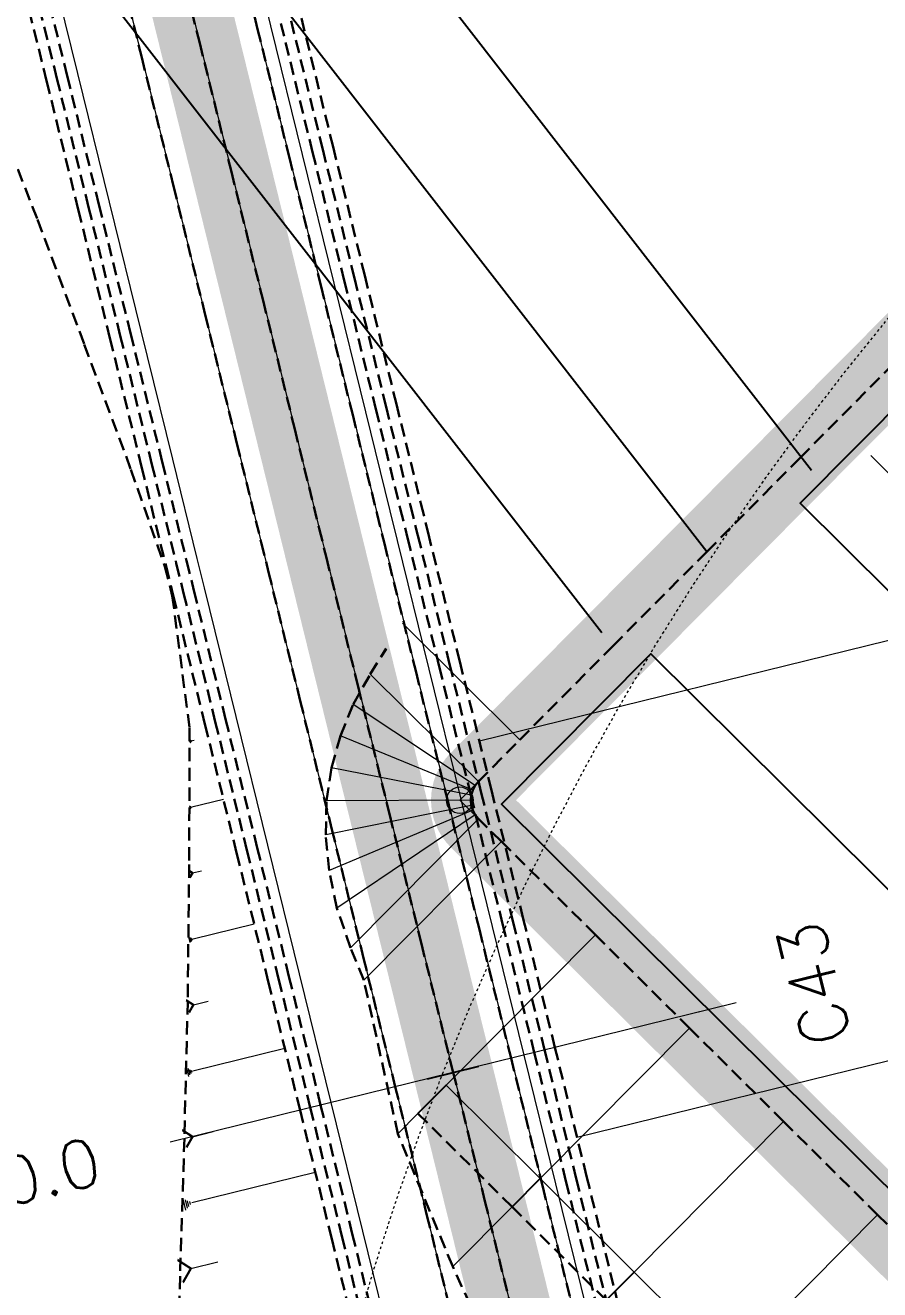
# Model space of a CAD drawing. Header units: metres. Extents: x 544752 to 548977, y 1840603 to 1844608.
# Drawn here: x 545441.29 to 545473.52, y 1843766.61 to 1843814.33 of the extents above; entities that cross this region are included whole.
import ezdxf

# ---------------------------------------------------------------- set-up
doc = ezdxf.new("R2010")
doc.units = ezdxf.units.M
doc.header["$MEASUREMENT"] = 0
for name, pattern in [('ACAD_ISO02W100', [15, 12, -3]), ('Anordnung Grundriss$0$GESTRICHELT', [0.75, 0.5, -0.25]), ('HIDDEN', [0.375, 0.25, -0.125])]:
    doc.linetypes.add(name, pattern=pattern)
doc.layers.add('C-ROAD', color=7, linetype='Continuous')
for name, color, linetype, lineweight in [('C-ROAD-CORR', 5, 'Continuous', 0), ('C-ROAD-LINK', 150, 'Continuous', 0), ('C-ROAD-SAMP', 150, 'HIDDEN', 0), ('C-ROAD-SAMP-TEXT', 11, 'Continuous', 0), ('C-ROAD-STAN', 11, 'Continuous', 0), ('C-TOPO-FEAT', 94, 'Continuous', 5), ('Line5', 5, 'Continuous', 13), ('Đường', 5, 'ACAD_ISO02W100', 5)]:
    doc.layers.add(name, color=color, linetype=linetype, lineweight=lineweight)

# ---------------------------------------------------------------- blocks, each defined once
blk = doc.blocks.new('TB')
at = {"layer": 'Defpoints', "color": 5, "linetype": 'Anordnung Grundriss$0$GESTRICHELT', "lineweight": 5, "ltscale": 0.2}
blk.add_circle((-0.4049538253086098, -1.769394799566726e-07), 105.7280000291212, dxfattribs=at)
blk = doc.blocks.new('FREFEWRFERWF')
at = {"layer": 'Line5', "color": 5}
blk.add_line((-12.75507202500012, -0.8150196010246873), (-14.43560326413717, 70.20613535726443), dxfattribs=at)
blk = doc.blocks.new('RFEWF34RF')
blk.add_lwpolyline([(467558.3739784134, 1441381.465170017), (467628.3739784134, 1441381.465170017), (467628.3739784134, 1441366.465170017), (467558.3739784134, 1441366.465170017)], close=True)
at = {"xscale": 0.9, "yscale": 0.9714285714285716, "zscale": 0.9714285714285716, "rotation": 268.6444939923905}
blk.add_blockref('FREFEWRFERWF', (467559.2717663317, 1441366.934817435), dxfattribs=at)
blk = doc.blocks.new('GFERFERF')
blk.add_lwpolyline([(467513.3739784134, 1441358.465170017), (467628.3739784134, 1441358.465170017), (467628.3739784134, 1441366.465170017), (467513.3739784134, 1441366.465170017)], close=True)
blk = doc.blocks.new('fcwdăed')
at = {"xscale": -1, "rotation": 19.89216182940478}
for name, p in [('GFERFERF', (1396356.812540187, 242240.5363757809, -3.31594075425429)), ('RFEWF34RF', (1396367.360318515, 242211.3860006156, -3.31594075425429))]:
    blk.add_blockref(name, p, dxfattribs=at)
blk = doc.blocks.new('STA')
blk.add_circle((0, 0), 0.03600344113496039)
blk = doc.blocks.new('PI')
h = blk.add_hatch(color=256)
h.dxf.hatch_style = 1
h.paths.add_polyline_path([(0.01097384885793593, 0, 1), (-0.01097384885793593, 0, 1)])
at = {"xscale": 0.3048, "yscale": 0.3048, "zscale": 0.3048}
blk.add_blockref('STA', (0, 0), dxfattribs=at)

msp = doc.modelspace()

# ---------------------------------------------------------------- linework, layer by layer
at = {"elevation": 711.18543491267}
for points in [[(545470.9413116154, 1843797.530621188), (545449.8413483661, 1843824.715264773)], [(545466.9914790943, 1843794.464871189), (545445.891515845, 1843821.649514774)], [(545463.0416465731, 1843791.39912119), (545441.9416833238, 1843818.583764776)]]:
    msp.add_lwpolyline(points, dxfattribs=at)
at = {"layer": 'C-ROAD', "color": 3, "linetype": 'Continuous', "lineweight": 13}
for p, q in [((545457.6780986057, 1843785.086717424), (545458.3827507619, 1843785.796270339)), ((545458.3876515204, 1843784.382065268), (545457.6780986057, 1843785.086717424))]:
    msp.add_line(p, q, dxfattribs=at)
at = {"layer": 'C-ROAD', "color": 1, "linetype": 'ACAD_ISO02W100', "lineweight": 60, "ltscale": 0.1, "const_width": 3, "flags": 128}
msp.add_lwpolyline([(545458.3827507619, 1843785.796270339), (545480.226972798, 1843807.792415925)], dxfattribs=at)
at = {"layer": 'C-ROAD', "color": 1, "linetype": 'ACAD_ISO02W100', "lineweight": -3, "ltscale": 0.1, "const_width": 3, "flags": 128}
msp.add_lwpolyline([(545458.3876515204, 1843784.382065268, -0.4142135622044069), (545458.382750762, 1843785.796270339)], format="xyb", dxfattribs=at)
at = {"layer": 'C-ROAD-CORR', "color": 160, "linetype": 'Continuous'}
for p, q in [((545459.9449575323, 1843787.369342042, 711.1854349126721), (545455.5122705678, 1843791.771413209, 717.4325898077954)), ((545459.9449575323, 1843787.369342042, 711.1854349126721), (545455.5122705678, 1843791.771413209, 717.4325898077954)), ((545459.9449575323, 1843787.369342042, 711.1854349126721), (545455.5122705678, 1843791.771413209, 717.4325898077954)), ((545459.9449575323, 1843787.369342042, 711.1854349126721), (545455.5122705678, 1843791.771413209, 717.4325898077954)), ((545477.2301099498, 1843791.946244133, 731.4502438756114), (545458.4187366074, 1843787.316396564, 712.0774987026796)), ((545458.3827507616, 1843785.796270339, 711.1854349126733), (545454.3008993666, 1843789.849929093, 716.9381438492159)), ((545458.3827507616, 1843785.796270339, 711.1854349126733), (545454.3008993666, 1843789.849929093, 716.9381438492159)), ((545458.3827507616, 1843785.796270339, 711.1854349126733), (545454.3008993666, 1843789.849929093, 716.9381438492159)), ((545458.3827507616, 1843785.796270339, 711.1854349126733), (545454.3008993666, 1843789.849929093, 716.9381438492159)), ((545458.2589138058, 1843785.644303738, 711.1860113542673), (545453.6553039443, 1843788.697315015, 716.7099684156245)), ((545458.2589138058, 1843785.644303738, 711.1860113542673), (545453.6553039443, 1843788.697315015, 716.7099684156245)), ((545458.2589138058, 1843785.644303738, 711.1860113542673), (545453.6553039443, 1843788.697315015, 716.7099684156245)), ((545458.2589138058, 1843785.644303738, 711.1860113542673), (545453.6553039443, 1843788.697315015, 716.7099684156245)), ((545447.5332953271, 1843787.322558876, 712.9528571751489), (545447.6585396652, 1843787.353383962, 712.8238752766729)), ((545458.1671035555, 1843785.471097742, 711.1877185267061), (545453.1724743305, 1843787.519692045, 716.5861497538967)), ((545458.1671035555, 1843785.471097742, 711.1877185267061), (545453.1724743305, 1843787.519692045, 716.5861497538967)), ((545458.1671035555, 1843785.471097742, 711.1877185267061), (545453.1724743305, 1843787.519692045, 716.5861497538967)), ((545458.1671035555, 1843785.471097742, 711.1877185267061), (545453.1724743305, 1843787.519692045, 716.5861497538967)), ((545458.110848227, 1843785.283308559, 711.1904908243163), (545452.8407688539, 1843786.31262018, 716.5601480769928)), ((545458.110848227, 1843785.283308559, 711.1904908243163), (545452.8407688539, 1843786.31262018, 716.5601480769928)), ((545458.110848227, 1843785.283308559, 711.1904908243163), (545452.8407688539, 1843786.31262018, 716.5601480769928)), ((545458.110848227, 1843785.283308559, 711.1904908243163), (545452.8407688539, 1843786.31262018, 716.5601480769928)), ((545447.480666582, 1843784.869462332, 713.3234010068625), (545447.5075285297, 1843784.760320482, 713.3234010068625)), ((545447.5022146337, 1843784.860296592, 713.3046678606817), (545447.5223610945, 1843784.778440205, 713.3046678606817)), ((545447.5237626854, 1843784.851130852, 713.2859347145009), (545447.5371936593, 1843784.796559927, 713.2859347145009)), ((545447.5453107371, 1843784.841965112, 713.26720156832), (545447.5520262241, 1843784.81467965, 713.26720156832)), ((545447.5668587888, 1843784.832799372, 713.2484684221392), (545448.7621562803, 1843785.126985505, 712.0175006833433)), ((545458.1122003434, 1843784.893130258, 711.198767805696), (545452.621964409, 1843783.781262255, 716.8004587175448)), ((545458.1122003434, 1843784.893130258, 711.198767805696), (545452.621964409, 1843783.781262255, 716.8004587175448)), ((545458.1122003434, 1843784.893130258, 711.198767805696), (545452.621964409, 1843783.781262255, 716.8004587175448)), ((545458.1122003434, 1843784.893130258, 711.198767805696), (545452.621964409, 1843783.781262255, 716.8004587175448)), ((545458.092309681, 1843785.088152823, 711.1942217092558), (545452.6561132035, 1843785.06931433, 716.6304508279383)), ((545458.092309681, 1843785.088152823, 711.1942217092558), (545452.6561132035, 1843785.06931433, 716.6304508279383)), ((545458.092309681, 1843785.088152823, 711.1942217092558), (545452.6561132035, 1843785.06931433, 716.6304508279383)), ((545458.092309681, 1843785.088152823, 711.1942217092558), (545452.6561132035, 1843785.06931433, 716.6304508279383)), ((545458.1697558273, 1843784.705735473, 711.2039544097142), (545452.7466253678, 1843782.43735202, 717.0823817055033)), ((545458.1697558273, 1843784.705735473, 711.2039544097142), (545452.7466253678, 1843782.43735202, 717.0823817055033)), ((545458.1697558273, 1843784.705735473, 711.2039544097142), (545452.7466253678, 1843782.43735202, 717.0823817055033)), ((545458.1697558273, 1843784.705735473, 711.2039544097142), (545452.7466253678, 1843782.43735202, 717.0823817055033)), ((545458.2627643077, 1843784.533169944, 711.2095822030258), (545453.0419274363, 1843781.018487863, 717.5032399447183)), ((545458.2627643077, 1843784.533169944, 711.2095822030258), (545453.0419274363, 1843781.018487863, 717.5032399447183)), ((545458.2627643077, 1843784.533169944, 711.2095822030258), (545453.0419274363, 1843781.018487863, 717.5032399447183)), ((545458.2627643077, 1843784.533169944, 711.2095822030258), (545453.0419274363, 1843781.018487863, 717.5032399447183)), ((545458.3876515209, 1843784.382065268, 711.2154349126923), (545453.5572147319, 1843779.518033457, 718.0705005596726)), ((545458.3876515209, 1843784.382065268, 711.2154349126923), (545453.5572147319, 1843779.518033457, 718.0705005596726)), ((545458.3876515209, 1843784.382065268, 711.2154349126923), (545453.5572147319, 1843779.518033457, 718.0705005596726)), ((545458.3876515209, 1843784.382065268, 711.2154349126923), (545453.5572147319, 1843779.518033457, 718.0705005596726)), ((545459.2477812789, 1843783.527876276, 711.2518013234401), (545454.0566626564, 1843778.30065414, 718.6187249564903)), ((545459.2477812789, 1843783.527876276, 711.2518013234401), (545454.0566626564, 1843778.30065414, 718.6187249564903)), ((545459.2477812789, 1843783.527876276, 711.2518013234401), (545454.0566626564, 1843778.30065414, 718.6187249564903)), ((545459.2477812789, 1843783.527876276, 711.2518013234401), (545454.0566626564, 1843778.30065414, 718.6187249564903)), ((545447.5980418706, 1843782.343099091, 713.5464458210662), (545447.9344493352, 1843782.425895559, 713.1999992344126)), ((545447.6145944988, 1843779.853762808, 713.8589662242605), (545449.9203301101, 1843780.421249521, 711.4844225042206)), ((545447.448329245, 1843779.924485865, 714.003511603368), (545447.5001460938, 1843779.713950621, 714.003511603368)), ((545447.4898955585, 1843779.906805101, 713.9673752585911), (545447.528758195, 1843779.748903668, 713.9673752585911)), ((545447.5314618718, 1843779.889124337, 713.9312389138142), (545447.5573702963, 1843779.783856715, 713.9312389138142)), ((545447.5730281853, 1843779.871443573, 713.8951025690374), (545447.5859823975, 1843779.818809761, 713.8951025690374)), ((545462.7955458525, 1843780.004615495, 711.40180132344), (545457.1583286029, 1843774.328192177, 719.40180132344)), ((545462.7955458525, 1843780.004615495, 711.40180132344), (545457.1583286029, 1843774.328192177, 719.40180132344)), ((545462.7955458525, 1843780.004615495, 711.40180132344), (545457.1583286029, 1843774.328192177, 719.40180132344)), ((545447.6287271191, 1843777.364514032, 714.173888562385), (545448.1824547163, 1843777.500797243, 713.6036365429181)), ((545466.343310426, 1843776.481354714, 711.5518013234401), (545460.7060931764, 1843770.804931397, 719.5518013234401)), ((545466.343310426, 1843776.481354714, 711.5518013234401), (545460.7060931764, 1843770.804931397, 719.5518013234401)), ((545466.343310426, 1843776.481354714, 711.5518013234401), (545460.7060931764, 1843770.804931397, 719.5518013234401)), ((545447.6129290243, 1843774.876347526, 714.5185180898028), (545451.0753061472, 1843775.728506377, 710.9528161883474)), ((545447.3632590235, 1843774.982547859, 714.7355727301464), (545447.4410691033, 1843774.666400418, 714.7355727301464)), ((545447.4256765237, 1843774.955997776, 714.6813090700605), (545447.4840340836, 1843774.718887195, 714.6813090700605)), ((545447.4880940239, 1843774.929447693, 714.6270454099746), (545447.5269990638, 1843774.771373972, 714.6270454099746)), ((545447.5505115241, 1843774.902897609, 714.5727817498887), (545447.569964044, 1843774.823860749, 714.5727817498887)), ((545457.1583286029, 1843774.328192177, 719.40180132344), (545456.1013503687, 1843773.263862805, 719.43180132344)), ((545457.1583286029, 1843774.328192177, 719.40180132344), (545456.1013503687, 1843773.263862805, 719.43180132344)), ((545456.1013503687, 1843773.263862805, 719.43180132344), (545455.3424233785, 1843772.499657583, 720.5088249065501)), ((545456.1013503687, 1843773.263862805, 719.43180132344), (545455.3424233785, 1843772.499657583, 720.5088249065501)), ((545456.1013503687, 1843773.263862805, 719.43180132344), (545455.3424233785, 1843772.499657583, 720.5088249065501)), ((545456.1013503687, 1843773.263862805, 719.43180132344), (545455.3424233785, 1843772.499657583, 720.5088249065501)), ((545469.8910749996, 1843772.958093933, 711.7018013234402), (545464.25385775, 1843767.281670616, 719.7018013234402)), ((545469.8910749996, 1843772.958093933, 711.7018013234402), (545464.25385775, 1843767.281670616, 719.7018013234402)), ((545469.8910749996, 1843772.958093933, 711.7018013234402), (545464.25385775, 1843767.281670616, 719.7018013234402)), ((545447.5970980672, 1843772.388182569, 714.8631801865505), (545448.3793806387, 1843772.580717638, 714.0575526208863)), ((545447.5655490989, 1843769.900758729, 715.223420075151), (545452.2272473394, 1843771.048094007, 710.422606734964)), ((545460.7060931764, 1843770.804931397, 719.5518013234401), (545459.6491149422, 1843769.740602025, 719.5818013234401)), ((545460.7060931764, 1843770.804931397, 719.5518013234401), (545459.6491149422, 1843769.740602025, 719.5818013234401)), ((545447.2293967499, 1843770.043745438, 715.5156595392738), (545447.3341592004, 1843769.618088752, 715.5156595392738)), ((545447.3134348372, 1843770.007998761, 715.4425996732431), (545447.392006675, 1843769.688756246, 715.4425996732431)), ((545447.3974729243, 1843769.972252083, 715.3695398072124), (545447.4498541497, 1843769.75942374, 715.3695398072124)), ((545447.4815110116, 1843769.936505406, 715.2964799411817), (545447.5077016243, 1843769.830091235, 715.2964799411817)), ((545459.6491149422, 1843769.740602025, 719.5818013234401), (545457.4110312469, 1843767.486952766, 722.7579552251502)), ((545459.6491149422, 1843769.740602025, 719.5818013234401), (545457.4110312469, 1843767.486952766, 722.7579552251502)), ((545459.6491149422, 1843769.740602025, 719.5818013234401), (545457.4110312469, 1843767.486952766, 722.7579552251502)), ((545459.6491149422, 1843769.740602025, 719.5818013234401), (545457.4110312469, 1843767.486952766, 722.7579552251502)), ((545473.4388395732, 1843769.434833152, 711.8518013234403), (545467.8016223236, 1843763.758409835, 719.8518013234403)), ((545473.4388395732, 1843769.434833152, 711.8518013234403), (545467.8016223236, 1843763.758409835, 719.8518013234403)), ((545473.4388395732, 1843769.434833152, 711.8518013234403), (545467.8016223236, 1843763.758409835, 719.8518013234403)), ((545447.5340001307, 1843767.413334888, 715.5836599637485), (545448.5504958227, 1843767.663514395, 714.5368298545457)), ((545464.25385775, 1843767.281670616, 719.7018013234402), (545463.1968795158, 1843766.217341244, 719.7318013234402)), ((545464.25385775, 1843767.281670616, 719.7018013234402), (545463.1968795158, 1843766.217341244, 719.7318013234402))]:
    msp.add_line(p, q, dxfattribs=at)
at = {"layer": 'C-ROAD-CORR', "color": 5, "linetype": 'Anordnung Grundriss$0$GESTRICHELT', "lineweight": 30, "extrusion": (-0.6866166635098875, -0.1689898140354048, -0.7071067812875431), "const_width": 0.1, "elevation": -686598.7759910441}
msp.add_lwpolyline([(-1660003.857501193, -685590.4366464367), (-1660003.911456679, -685590.5085870841), (-1660003.965412165, -685590.4366464368)], dxfattribs=at)
at = {"layer": 'C-ROAD-CORR', "color": 5, "linetype": 'Anordnung Grundriss$0$GESTRICHELT', "lineweight": 30, "extrusion": (-0.6866166635189374, -0.168989814319011, -0.7071067812109773), "const_width": 0.1, "elevation": -686598.3992274635}
msp.add_lwpolyline([(-1659998.91551522, -685589.0989805568), (-1659999.060440159, -685589.2922138086), (-1659999.205365097, -685589.0989805568)], dxfattribs=at)
at = {"layer": 'C-ROAD-CORR', "color": 5, "linetype": 'Anordnung Grundriss$0$GESTRICHELT', "lineweight": 30, "extrusion": (-0.6866166634292591, -0.168989814579567, -0.7071067812357871), "const_width": 0.1, "elevation": -686598.0230668294}
msp.add_lwpolyline([(-1659993.979864743, -685587.7107008278), (-1659994.218411585, -685588.0287632834), (-1659994.456958427, -685587.7107008282)], dxfattribs=at)
at = {"layer": 'C-ROAD-CORR', "color": 5, "linetype": 'Anordnung Grundriss$0$GESTRICHELT', "lineweight": 30, "extrusion": (-0.686616663493417, -0.1689898145321214, -0.7071067811848272), "const_width": 0.1, "elevation": -686597.6477507247}
msp.add_lwpolyline([(-1659989.056915758, -685586.2291977467), (-1659989.393924493, -685586.6785427254), (-1659989.730933226, -685586.2291977463)], dxfattribs=at)
at = {"layer": 'C-ROAD-CORR', "color": 5, "linetype": 'Anordnung Grundriss$0$GESTRICHELT', "lineweight": 30, "extrusion": (-0.6866166635126661, -0.1689898144528043, -0.7071067811850916), "const_width": 0.1, "elevation": -686597.2730484369}
msp.add_lwpolyline([(-1659984.140518435, -685584.7010511233), (-1659984.578426601, -685585.2849286784), (-1659985.016334767, -685584.7010511233)], dxfattribs=at)
at = {"layer": 'C-ROAD-CORR', "color": 5, "linetype": 'Anordnung Grundriss$0$GESTRICHELT', "lineweight": 30}
msp.add_polyline3d([(545448.8585503837, 1843819.046721004, 714.8995509238056), (545450.0534888211, 1843814.191608016, 714.664220634833), (545451.2484272586, 1843809.336495027, 714.355208394289), (545452.443365696, 1843804.481382039, 713.9725142021736), (545453.6383041334, 1843799.62626905, 713.5161380584867), (545454.5591815679, 1843795.884683833, 713.1141612392548), (545454.8332425709, 1843794.771156062, 712.9880178774408), (545456.0281810084, 1843789.916043074, 712.4380178774447), (545457.2231194458, 1843785.060930085, 711.8880178774486), (545458.4180578833, 1843780.205817097, 711.3380178774527), (545459.6129963207, 1843775.350704108, 710.7880178774566), (545460.8079347581, 1843770.49559112, 710.2380178774605), (545462.0028731956, 1843765.640478131, 709.6880178774644)], dxfattribs=at)
at = {"layer": 'C-ROAD-CORR', "color": 160, "linetype": 'Anordnung Grundriss$0$GESTRICHELT', "lineweight": 30}
msp.add_polyline3d([(545448.8585503837, 1843819.046721004, 714.7495509238056), (545450.0534888211, 1843814.191608016, 714.514220634833), (545451.2484272586, 1843809.336495027, 714.205208394289), (545452.443365696, 1843804.481382039, 713.8225142021736), (545453.6383041334, 1843799.62626905, 713.3661380584867), (545454.5591815679, 1843795.884683833, 712.9641612392548), (545454.8332425709, 1843794.771156062, 712.8380178774408), (545456.0281810084, 1843789.916043074, 712.2880178774448), (545457.2231194458, 1843785.060930085, 711.7380178774487), (545458.4180578833, 1843780.205817097, 711.1880178774527), (545459.6129963207, 1843775.350704108, 710.6380178774566), (545460.8079347581, 1843770.49559112, 710.0880178774605), (545462.0028731956, 1843765.640478131, 709.5380178774644)], dxfattribs=at)
at = {"layer": 'C-ROAD-CORR', "color": 150, "linetype": 'Anordnung Grundriss$0$GESTRICHELT', "lineweight": 30}
msp.add_polyline3d([(545446.673749539, 1843818.508998708, 714.9670509238056), (545447.8686879764, 1843813.653885719, 714.731720634833), (545449.0636264138, 1843808.798772731, 714.422708394289), (545450.2585648512, 1843803.943659742, 714.0400142021736), (545451.4535032887, 1843799.088546754, 713.5836380584867), (545452.3743807231, 1843795.346961537, 713.1816612392548), (545452.6484417261, 1843794.233433765, 713.0555178774408), (545453.8433801637, 1843789.378320777, 712.5055178774447), (545455.0383186011, 1843784.523207788, 711.9555178774486), (545456.2332570385, 1843779.6680948, 711.4055178774527), (545457.428195476, 1843774.812981811, 710.8555178774566), (545458.6231339134, 1843769.957868823, 710.3055178774605), (545459.8180723508, 1843765.102755835, 709.7555178774644)], dxfattribs=at)
msp.add_polyline3d([(545446.673749539, 1843818.508998708, 714.9670509238056), (545447.8686879764, 1843813.653885719, 714.731720634833), (545449.0636264138, 1843808.798772731, 714.422708394289), (545450.2585648512, 1843803.943659742, 714.0400142021736), (545451.4535032887, 1843799.088546754, 713.5836380584867), (545452.3743807231, 1843795.346961537, 713.1816612392548), (545452.6484417261, 1843794.233433765, 713.0555178774408), (545453.8433801637, 1843789.378320777, 712.5055178774447), (545455.0383186011, 1843784.523207788, 711.9555178774486), (545456.2332570385, 1843779.6680948, 711.4055178774527), (545457.428195476, 1843774.812981811, 710.8555178774566), (545458.6231339134, 1843769.957868823, 710.3055178774605), (545459.8180723508, 1843765.102755835, 709.7555178774644)], dxfattribs=at)
at = {"layer": 'C-ROAD-CORR', "color": 92, "linetype": 'Anordnung Grundriss$0$GESTRICHELT', "lineweight": 30}
for points in [[(545450.9274091591, 1843814.406696935, 714.244220634833), (545452.1223475966, 1843809.551583946, 713.935208394289), (545453.317286034, 1843804.696470958, 713.5525142021736), (545454.5122244714, 1843799.841357969, 713.0961380584868), (545455.4331019059, 1843796.099772752, 712.6941612392549), (545455.7071629089, 1843794.986244981, 712.5680178774409), (545456.9021013464, 1843790.131131992, 712.0180178774448), (545458.0970397838, 1843785.276019004, 711.4680178774487), (545459.2919782213, 1843780.420906015, 710.9180178774527), (545460.4869166587, 1843775.565793027, 710.3680178774566), (545461.6818550961, 1843770.710680038, 709.8180178774605), (545462.8767935336, 1843765.85556705, 709.2680178774644)], [(545451.3158181981, 1843814.50229201, 714.244220634833), (545452.5107566356, 1843809.647179021, 713.935208394289), (545453.705695073, 1843804.792066033, 713.5525142021736), (545454.9006335104, 1843799.936953044, 713.0961380584868), (545455.8215109449, 1843796.195367827, 712.6941612392549), (545456.0955719479, 1843795.081840056, 712.5680178774409), (545457.2905103854, 1843790.226727067, 712.0180178774448), (545458.4854488228, 1843785.371614079, 711.4680178774487), (545459.6803872603, 1843780.51650109, 710.9180178774527), (545460.8753256977, 1843775.661388102, 710.3680178774566), (545462.0702641351, 1843770.806275113, 709.8180178774605), (545463.2652025726, 1843765.951162125, 709.2680178774644)]]:
    msp.add_polyline3d(points, dxfattribs=at)
at = {"layer": 'C-ROAD-CORR', "color": 1, "linetype": 'Anordnung Grundriss$0$GESTRICHELT', "lineweight": 30}
for points in [[(545451.7042272373, 1843814.597887085, 714.644220634833), (545452.8991656747, 1843809.742774096, 714.335208394289), (545454.0941041121, 1843804.887661108, 713.9525142021736), (545455.2890425496, 1843800.032548119, 713.4961380584867), (545456.209919984, 1843796.290962902, 713.0941612392548), (545456.483980987, 1843795.177435131, 712.9680178774408), (545457.6789194245, 1843790.322322143, 712.4180178774448), (545458.873857862, 1843785.467209154, 711.8680178774487), (545460.0687962994, 1843780.612096166, 711.3180178774527), (545461.2637347368, 1843775.756983177, 710.7680178774566), (545462.4586731743, 1843770.901870189, 710.2180178774605), (545463.6536116117, 1843766.0467572, 709.6680178774644)], [(545459.6298685578, 1843762.625522217, 724.7938889459101), (545457.4110312469, 1843767.486952766, 722.7579552251502), (545455.3424233785, 1843772.499657583, 720.5088249065501), (545454.0566626564, 1843778.30065414, 718.6187249564903), (545453.5572147319, 1843779.518033457, 718.0705005596726), (545453.0419274363, 1843781.018487863, 717.5032399447183), (545452.7466253678, 1843782.43735202, 717.0823817055033), (545452.621964409, 1843783.781262255, 716.8004587175448), (545452.6561132035, 1843785.06931433, 716.6304508279383), (545452.8407688539, 1843786.31262018, 716.5601480769928), (545453.1724743305, 1843787.519692045, 716.5861497538967), (545453.6553039443, 1843788.697315015, 716.7099684156245), (545454.3008993666, 1843789.849929093, 716.9381438492159), (545454.9065849673, 1843790.810671151, 717.1853668284756)]]:
    msp.add_polyline3d(points, dxfattribs=at)
at = {"layer": 'C-ROAD-CORR', "color": 11, "linetype": 'Anordnung Grundriss$0$GESTRICHELT', "lineweight": 30}
for points in [[(545459.6298685578, 1843762.625522217, 724.7938889459101), (545457.4110312469, 1843767.486952766, 722.7579552251502), (545455.3424233785, 1843772.499657583, 720.5088249065501), (545454.0566626564, 1843778.30065414, 718.6187249564903), (545453.5572147319, 1843779.518033457, 718.0705005596726), (545453.0419274363, 1843781.018487863, 717.5032399447183), (545452.7466253678, 1843782.43735202, 717.0823817055033), (545452.621964409, 1843783.781262255, 716.8004587175448), (545452.6561132035, 1843785.06931433, 716.6304508279383), (545452.8407688539, 1843786.31262018, 716.5601480769928), (545453.1724743305, 1843787.519692045, 716.5861497538967), (545453.6553039443, 1843788.697315015, 716.7099684156245), (545454.3008993666, 1843789.849929093, 716.9381438492159), (545454.8832427936, 1843790.773645658, 717.1758392424555)], [(545463.1968795158, 1843766.217341244, 719.7318013234402), (545459.6491149422, 1843769.740602025, 719.5818013234401), (545456.1013503687, 1843773.263862805, 719.43180132344)]]:
    msp.add_polyline3d(points, dxfattribs=at)
at = {"layer": 'C-ROAD-LINK', "color": 83, "linetype": 'Continuous', "lineweight": -3}
for p, q in [((545457.1583286029, 1843774.328192177, 719.40180132344), (545456.1013503687, 1843773.263862805, 719.43180132344)), ((545460.7060931764, 1843770.804931397, 719.5518013234401), (545459.6491149422, 1843769.740602025, 719.5818013234401)), ((545464.25385775, 1843767.281670616, 719.7018013234402), (545463.1968795158, 1843766.217341244, 719.7318013234402))]:
    msp.add_line(p, q, dxfattribs=at)
at = {"layer": 'C-ROAD-SAMP', "color": 1, "linetype": 'Continuous', "lineweight": 13}
msp.add_lwpolyline([(545467.1384214528, 1843777.202858686), (545457.428195476, 1843774.812981811), (545447.7179694991, 1843772.423104936)], dxfattribs=at)
at = {"layer": 'C-ROAD-SAMP-TEXT', "color": 4, "linetype": 'Continuous', "lineweight": 9}
msp.add_line((545468.1094440506, 1843777.441846374), (545466.1673988552, 1843776.963870999), dxfattribs=at)
at = {"layer": 'C-ROAD-SAMP-TEXT', "color": 1, "linetype": 'Continuous', "lineweight": -3}
msp.add_line((545456.4571728782, 1843774.573994124), (545458.3992180736, 1843775.051969499), dxfattribs=at)
at = {"layer": 'C-ROAD-SAMP-TEXT', "color": 4, "linetype": 'Continuous', "lineweight": 5}
msp.add_line((545448.6889920968, 1843772.662092624), (545446.7469469014, 1843772.184117249), dxfattribs=at)
at = {"layer": 'C-TOPO-FEAT', "color": 94, "linetype": 'Continuous', "lineweight": 0, "ltscale": 2}
for points in [[(545448.8585503837, 1843819.046721004, 714.4495509238055), (545450.0534888211, 1843814.191608016, 714.2142206348329), (545451.2484272586, 1843809.336495027, 713.9052083942889), (545452.443365696, 1843804.481382039, 713.5225142021735), (545453.6383041334, 1843799.62626905, 713.0661380584867), (545454.5591815679, 1843795.884683833, 712.6641612392548), (545454.8332425709, 1843794.771156062, 712.5380178774408), (545456.0281810084, 1843789.916043074, 711.9880178774447), (545457.2231194458, 1843785.060930085, 711.4380178774486), (545458.4180578833, 1843780.205817097, 710.8880178774526), (545459.6129963207, 1843775.350704108, 710.3380178774565), (545460.8079347581, 1843770.49559112, 709.7880178774604), (545462.0028731956, 1843765.640478131, 709.2380178774644)], [(545449.3440616826, 1843819.166214848, 714.8795509238056), (545450.53900012, 1843814.31110186, 714.644220634833), (545451.7339385574, 1843809.455988871, 714.335208394289), (545452.9288769949, 1843804.600875883, 713.9525142021736), (545454.1238154323, 1843799.745762894, 713.4961380584867), (545455.0446928667, 1843796.004177677, 713.0941612392548), (545455.3187538697, 1843794.890649906, 712.9680178774408), (545456.5136923073, 1843790.035536917, 712.4180178774448), (545457.7086307447, 1843785.180423929, 711.8680178774487), (545458.9035691821, 1843780.32531094, 711.3180178774527), (545460.0985076196, 1843775.470197952, 710.7680178774566), (545461.293446057, 1843770.615084963, 710.2180178774605), (545462.4883844944, 1843765.759971975, 709.6680178774644)], [(545446.673749539, 1843818.508998708, 714.8170509238056), (545447.8686879764, 1843813.653885719, 714.581720634833), (545449.0636264138, 1843808.798772731, 714.272708394289), (545450.2585648512, 1843803.943659742, 713.8900142021736), (545451.4535032887, 1843799.088546754, 713.4336380584867), (545452.3743807231, 1843795.346961537, 713.0316612392548), (545452.6484417261, 1843794.233433765, 712.9055178774408), (545453.8433801637, 1843789.378320777, 712.3555178774448), (545455.0383186011, 1843784.523207788, 711.8055178774487), (545456.2332570385, 1843779.6680948, 711.2555178774527), (545457.428195476, 1843774.812981811, 710.7055178774566), (545458.6231339134, 1843769.957868823, 710.1555178774605), (545459.8180723508, 1843765.102755835, 709.6055178774644)], [(545446.673749539, 1843818.508998708, 714.8170509238056), (545447.8686879764, 1843813.653885719, 714.581720634833), (545449.0636264138, 1843808.798772731, 714.272708394289), (545450.2585648512, 1843803.943659742, 713.8900142021736), (545451.4535032887, 1843799.088546754, 713.4336380584867), (545452.3743807231, 1843795.346961537, 713.0316612392548), (545452.6484417261, 1843794.233433765, 712.9055178774408), (545453.8433801637, 1843789.378320777, 712.3555178774448), (545455.0383186011, 1843784.523207788, 711.8055178774487), (545456.2332570385, 1843779.6680948, 711.2555178774527), (545457.428195476, 1843774.812981811, 710.7055178774566), (545458.6231339134, 1843769.957868823, 710.1555178774605), (545459.8180723508, 1843765.102755835, 709.6055178774644)], [(545446.673749539, 1843818.508998708, 714.5170509238055), (545447.8686879764, 1843813.653885719, 714.2817206348329), (545449.0636264138, 1843808.798772731, 713.9727083942889), (545450.2585648512, 1843803.943659742, 713.5900142021735), (545451.4535032887, 1843799.088546754, 713.1336380584867), (545452.3743807231, 1843795.346961537, 712.7316612392548), (545452.6484417261, 1843794.233433765, 712.6055178774408), (545453.8433801637, 1843789.378320777, 712.0555178774447), (545455.0383186011, 1843784.523207788, 711.5055178774486), (545456.2332570385, 1843779.6680948, 710.9555178774526), (545457.428195476, 1843774.812981811, 710.4055178774565), (545458.6231339134, 1843769.957868823, 709.8555178774604), (545459.8180723508, 1843765.102755835, 709.3055178774644)], [(545446.673749539, 1843818.508998708, 714.5170509238055), (545447.8686879764, 1843813.653885719, 714.2817206348329), (545449.0636264138, 1843808.798772731, 713.9727083942889), (545450.2585648512, 1843803.943659742, 713.5900142021735), (545451.4535032887, 1843799.088546754, 713.1336380584867), (545452.3743807231, 1843795.346961537, 712.7316612392548), (545452.6484417261, 1843794.233433765, 712.6055178774408), (545453.8433801637, 1843789.378320777, 712.0555178774447), (545455.0383186011, 1843784.523207788, 711.5055178774486), (545456.2332570385, 1843779.6680948, 710.9555178774526), (545457.428195476, 1843774.812981811, 710.4055178774565), (545458.6231339134, 1843769.957868823, 709.8555178774604), (545459.8180723508, 1843765.102755835, 709.3055178774644)], [(545535.7167188645, 1843696.556111386, 722.6712876223336), (545534.3490194669, 1843697.670643984, 722.6654349126931), (545531.6613846474, 1843700.339715777, 722.5518013234416), (545528.1136200738, 1843703.862976558, 722.4018013234415), (545524.5658555002, 1843707.386237339, 722.2518013234416), (545521.0180909267, 1843710.90949812, 722.1018013234415), (545517.4703263531, 1843714.432758901, 721.9518013234414), (545513.9225617796, 1843717.956019682, 721.8018013234413), (545510.374797206, 1843721.479280463, 721.6518013234412), (545506.8270326325, 1843725.002541244, 721.5018013234411), (545503.279268059, 1843728.525802025, 721.351801323441), (545499.7315034855, 1843732.049062806, 721.201801323441), (545496.1837389119, 1843735.572323587, 721.0518013234409), (545492.6359743383, 1843739.095584368, 720.9018013234408), (545489.0882097648, 1843742.618845149, 720.7518013234408), (545485.5404451912, 1843746.14210593, 720.6018013234407), (545481.9926806177, 1843749.665366711, 720.4518013234406), (545478.4449160441, 1843753.188627492, 720.3018013234405), (545474.8971514706, 1843756.711888273, 720.1518013234405), (545471.349386897, 1843760.235149054, 720.0018013234404), (545467.8016223236, 1843763.758409835, 719.8518013234403), (545464.25385775, 1843767.281670616, 719.7018013234402), (545460.7060931764, 1843770.804931397, 719.5518013234401), (545457.1583286029, 1843774.328192177, 719.40180132344)]]:
    msp.add_polyline3d(points, dxfattribs=at)

# ---------------------------------------------------------------- block references
at = {"xscale": -1, "rotation": 155.0907127024132}
msp.add_blockref('fcwdăed', (728494.0904720277, 3344823.189297047, 3.31594075425528), dxfattribs=at)
at = {"layer": 'C-ROAD-STAN', "color": 3, "linetype": 'Continuous', "lineweight": -3, "xscale": 45.56286554269575, "yscale": 45.56286554269575, "zscale": 45.56286554269575, "rotation": 334.5}
msp.add_blockref('PI', (545457.6780986058, 1843785.086717424), dxfattribs=at)
at = {"layer": 'Đường', "rotation": 340.3922441258827}
msp.add_blockref('TB', (545555.8292185961, 1843735.92075559), dxfattribs=at)

# ---------------------------------------------------------------- next in the draw order: texts
at = {"layer": 'C-ROAD-SAMP-TEXT', "color": 1, "linetype": 'Continuous', "lineweight": 13, "insert": (545471.0225118436, 1843778.158809436), "char_height": 1.8, "width": 4.761428571428572, "attachment_point": 5, "rotation": 103.82680057055728, "bg_fill": 3, "box_fill_scale": 1.416666666666667, "bg_fill_color": 256, "bg_fill_true_color": 13158600, "bg_fill_transparency": 0}
msp.add_mtext('{\\Fsimplex.shx|c0;C43}', dxfattribs=at)
at = {"layer": 'C-ROAD-SAMP-TEXT', "color": 1, "linetype": 'Continuous', "lineweight": -3, "insert": (545438.9787661198, 1843770.272215749), "char_height": 1.8, "width": 10.908, "attachment_point": 5, "rotation": 13.826800570557284, "bg_fill": 3, "box_fill_scale": 1.416666666666667, "bg_fill_color": 256, "bg_fill_true_color": 13158600, "bg_fill_transparency": 0}
msp.add_mtext('{\\Fsimplex.shx|c0;1+200.0}', dxfattribs=at)

# ---------------------------------------------------------------- next in the draw order: linework, layer by layer
at = {"layer": 'C-ROAD', "color": 1, "linetype": 'ACAD_ISO02W100', "lineweight": 60, "ltscale": 0.1, "const_width": 3, "flags": 128}
for points in [[(545445.1017933292, 1843824.895959551), (545480.7351465261, 1843680.115316042)], [(545539.9862367118, 1843703.347067306), (545458.3876515204, 1843784.382065268)]]:
    msp.add_lwpolyline(points, dxfattribs=at)
at = {"layer": 'C-ROAD-CORR', "color": 160, "linetype": 'Continuous'}
msp.add_line((545478.7905783624, 1843776.471162508, 727.5731854594385), (545462.0990482203, 1843772.363049886, 710.3835441660724), dxfattribs=at)
at = {"layer": 'C-ROAD-CORR', "color": 5, "linetype": 'Anordnung Grundriss$0$GESTRICHELT', "lineweight": 30}
msp.add_polyline3d([(545444.4889486942, 1843817.971276411, 714.8995509238056), (545445.6838871316, 1843813.116163422, 714.664220634833), (545446.8788255691, 1843808.261050434, 714.355208394289), (545448.0737640065, 1843803.405937445, 713.9725142021736), (545449.2687024439, 1843798.550824457, 713.5161380584867), (545450.1895798784, 1843794.80923924, 713.1141612392548), (545450.4636408814, 1843793.695711468, 712.9880178774408), (545451.6585793189, 1843788.84059848, 712.4380178774447), (545452.8535177563, 1843783.985485492, 711.8880178774486), (545454.0484561938, 1843779.130372503, 711.3380178774527), (545455.2433946312, 1843774.275259515, 710.7880178774566), (545456.4383330686, 1843769.420146526, 710.2380178774605), (545457.633271506, 1843764.565033538, 709.6880178774644)], dxfattribs=at)
at = {"layer": 'C-ROAD-CORR', "color": 160, "linetype": 'Anordnung Grundriss$0$GESTRICHELT', "lineweight": 30}
msp.add_polyline3d([(545444.4889486942, 1843817.971276411, 714.7495509238056), (545445.6838871316, 1843813.116163422, 714.514220634833), (545446.8788255691, 1843808.261050434, 714.205208394289), (545448.0737640065, 1843803.405937445, 713.8225142021736), (545449.2687024439, 1843798.550824457, 713.3661380584867), (545450.1895798784, 1843794.80923924, 712.9641612392548), (545450.4636408814, 1843793.695711468, 712.8380178774408), (545451.6585793189, 1843788.84059848, 712.2880178774448), (545452.8535177563, 1843783.985485492, 711.7380178774487), (545454.0484561938, 1843779.130372503, 711.1880178774527), (545455.2433946312, 1843774.275259515, 710.6380178774566), (545456.4383330686, 1843769.420146526, 710.0880178774605), (545457.633271506, 1843764.565033538, 709.5380178774644)], dxfattribs=at)
at = {"layer": 'C-ROAD-CORR', "color": 92, "linetype": 'Anordnung Grundriss$0$GESTRICHELT', "lineweight": 30}
for points in [[(545441.6729831608, 1843817.278212117, 714.3995509238056), (545442.8679215983, 1843812.423099129, 714.164220634833), (545444.0628600357, 1843807.56798614, 713.855208394289), (545445.2577984731, 1843802.712873152, 713.4725142021736), (545446.4527369105, 1843797.857760163, 713.0161380584867), (545447.373614345, 1843794.116174946, 712.6141612392548), (545447.647675348, 1843793.002647175, 712.4880178774408), (545448.8426137855, 1843788.147534186, 711.9380178774447), (545450.037552223, 1843783.292421198, 711.3880178774486), (545451.2324906604, 1843778.437308209, 710.8380178774527), (545452.4274290978, 1843773.582195221, 710.2880178774566), (545453.6223675353, 1843768.727082232, 709.7380178774605), (545454.8173059727, 1843763.871969244, 709.1880178774644)], [(545441.2845741218, 1843817.182617042, 714.3995509238056), (545442.4795125592, 1843812.327504053, 714.164220634833), (545443.6744509967, 1843807.472391065, 713.855208394289), (545444.8693894341, 1843802.617278076, 713.4725142021736), (545446.0643278715, 1843797.762165088, 713.0161380584867), (545446.985205306, 1843794.020579871, 712.6141612392548), (545447.259266309, 1843792.907052099, 712.4880178774408), (545448.4542047465, 1843788.051939111, 711.9380178774447), (545449.649143184, 1843783.196826123, 711.3880178774486), (545450.8440816214, 1843778.341713134, 710.8380178774527), (545452.0390200588, 1843773.486600146, 710.2880178774566), (545453.2339584962, 1843768.631487157, 709.7380178774605), (545454.4288969337, 1843763.776374169, 709.1880178774644)]]:
    msp.add_polyline3d(points, dxfattribs=at)
at = {"layer": 'C-ROAD-CORR', "color": 1, "linetype": 'Anordnung Grundriss$0$GESTRICHELT', "lineweight": 30}
for points in [[(545440.8961650827, 1843817.087021967, 714.7995509238056), (545442.0911035201, 1843812.231908979, 714.564220634833), (545443.2860419576, 1843807.37679599, 714.255208394289), (545444.480980395, 1843802.521683002, 713.8725142021735), (545445.6759188324, 1843797.666570013, 713.4161380584867), (545446.5967962669, 1843793.924984796, 713.0141612392548), (545446.8708572699, 1843792.811457025, 712.8880178774408), (545448.0657957074, 1843787.956344036, 712.3380178774447), (545449.2607341448, 1843783.101231048, 711.7880178774486), (545450.4556725823, 1843778.246118059, 711.2380178774526), (545451.6506110197, 1843773.391005071, 710.6880178774566), (545452.8455494571, 1843768.535892082, 710.1380178774605), (545454.0404878946, 1843763.680779094, 709.5880178774644)], [(545439.909461283, 1843811.694964077, 716.8109677674686), (545441.7504162823, 1843806.998848422, 715.8366604417445), (545443.5147476889, 1843802.2838742, 714.8675813698854), (545445.2737105205, 1843797.567578667, 713.8303491313578), (545446.5492954672, 1843793.913293919, 713.0630795648617), (545446.8337126777, 1843792.802315013, 712.9262709440677), (545447.4855081565, 1843787.8135239, 712.9356224566994), (545447.4690332216, 1843782.660258344, 713.6331870089458), (545447.414893339, 1843777.497722707, 714.3695405119197), (545447.2887325028, 1843772.317461301, 715.180064228669), (545447.127309289, 1843767.128521134, 716.0269026282319), (545446.9740988967, 1843761.941602303, 716.8652831178497)], [(545476.9866041467, 1843765.911572371, 712.0018013234404), (545473.4388395732, 1843769.434833152, 711.8518013234403), (545469.8910749996, 1843772.958093933, 711.7018013234402), (545466.343310426, 1843776.481354714, 711.5518013234401), (545462.7955458525, 1843780.004615495, 711.40180132344), (545459.2477812789, 1843783.527876276, 711.2518013234401), (545458.3876515209, 1843784.382065268, 711.2154349126923), (545458.2627643077, 1843784.533169944, 711.2095822030258), (545458.1697558273, 1843784.705735473, 711.2039544097142), (545458.1122003434, 1843784.893130258, 711.198767805696), (545458.092309681, 1843785.088152823, 711.1942217092558), (545458.110848227, 1843785.283308559, 711.1904908243163), (545458.1671035555, 1843785.471097742, 711.1877185267061), (545458.2589138058, 1843785.644303738, 711.1860113542673), (545458.3827507616, 1843785.796270339, 711.1854349126733), (545459.9449575323, 1843787.369342042, 711.1854349126721), (545463.4682183133, 1843790.917106616, 711.185434912671), (545466.9914790943, 1843794.464871189, 711.18543491267), (545470.5147398752, 1843798.012635763, 711.1854349126689), (545474.0380006562, 1843801.560400336, 711.1854349126679)]]:
    msp.add_polyline3d(points, dxfattribs=at)
at = {"layer": 'C-ROAD-CORR', "color": 11, "linetype": 'Anordnung Grundriss$0$GESTRICHELT', "lineweight": 30}
for points in [[(545439.909461283, 1843811.694964077, 716.8109677674686), (545441.7504162823, 1843806.998848422, 715.8366604417445), (545443.5147476889, 1843802.2838742, 714.8675813698854), (545445.2737105205, 1843797.567578667, 713.8303491313578), (545446.5492954672, 1843793.913293919, 713.0630795648617), (545446.8337126777, 1843792.802315013, 712.9262709440677), (545447.4855081565, 1843787.8135239, 712.9356224566994), (545447.4690332216, 1843782.660258344, 713.6331870089458), (545447.414893339, 1843777.497722707, 714.3695405119197), (545447.2887325028, 1843772.317461301, 715.180064228669), (545447.127309289, 1843767.128521134, 716.0269026282319), (545446.9740988967, 1843761.941602303, 716.8652831178497)], [(545476.9866041467, 1843765.911572371, 712.0018013234404), (545473.4388395732, 1843769.434833152, 711.8518013234403), (545469.8910749996, 1843772.958093933, 711.7018013234402), (545466.343310426, 1843776.481354714, 711.5518013234401), (545462.7955458525, 1843780.004615495, 711.40180132344), (545459.2477812789, 1843783.527876276, 711.2518013234401), (545458.3876515209, 1843784.382065268, 711.2154349126923), (545458.2627643077, 1843784.533169944, 711.2095822030258), (545458.1697558273, 1843784.705735473, 711.2039544097142), (545458.1122003434, 1843784.893130258, 711.198767805696), (545458.092309681, 1843785.088152823, 711.1942217092558), (545458.110848227, 1843785.283308559, 711.1904908243163), (545458.1671035555, 1843785.471097742, 711.1877185267061), (545458.2589138058, 1843785.644303738, 711.1860113542673), (545458.3827507616, 1843785.796270339, 711.1854349126733), (545459.9449575323, 1843787.369342042, 711.1854349126721), (545463.4682183133, 1843790.917106616, 711.185434912671), (545466.9914790943, 1843794.464871189, 711.18543491267), (545470.5147398752, 1843798.012635763, 711.1854349126689), (545474.0380006562, 1843801.560400336, 711.1854349126679)]]:
    msp.add_polyline3d(points, dxfattribs=at)
at = {"layer": 'C-TOPO-FEAT', "color": 94, "linetype": 'Continuous', "lineweight": 0, "ltscale": 2}
for points in [[(545444.4889486942, 1843817.971276411, 714.4495509238055), (545445.6838871316, 1843813.116163422, 714.2142206348329), (545446.8788255691, 1843808.261050434, 713.9052083942889), (545448.0737640065, 1843803.405937445, 713.5225142021735), (545449.2687024439, 1843798.550824457, 713.0661380584867), (545450.1895798784, 1843794.80923924, 712.6641612392548), (545450.4636408814, 1843793.695711468, 712.5380178774408), (545451.6585793189, 1843788.84059848, 711.9880178774447), (545452.8535177563, 1843783.985485492, 711.4380178774486), (545454.0484561938, 1843779.130372503, 710.8880178774526), (545455.2433946312, 1843774.275259515, 710.3380178774565), (545456.4383330686, 1843769.420146526, 709.7880178774604), (545457.633271506, 1843764.565033538, 709.2380178774644)], [(545442.0613922, 1843817.373807192, 714.7995509238056), (545443.2563306374, 1843812.518694204, 714.564220634833), (545444.4512690748, 1843807.663581215, 714.255208394289), (545445.6462075122, 1843802.808468227, 713.8725142021735), (545446.8411459497, 1843797.953355238, 713.4161380584867), (545447.7620233841, 1843794.211770021, 713.0141612392548), (545448.0360843871, 1843793.09824225, 712.8880178774408), (545449.2310228246, 1843788.243129261, 712.3380178774447), (545450.4259612621, 1843783.388016273, 711.7880178774486), (545451.6208996995, 1843778.532903284, 711.2380178774526), (545452.815838137, 1843773.677790296, 710.6880178774566), (545454.0107765744, 1843768.822677307, 710.1380178774605), (545455.2057150118, 1843763.967564319, 709.5880178774644)]]:
    msp.add_polyline3d(points, dxfattribs=at)

doc.saveas('drawing.dxf')
